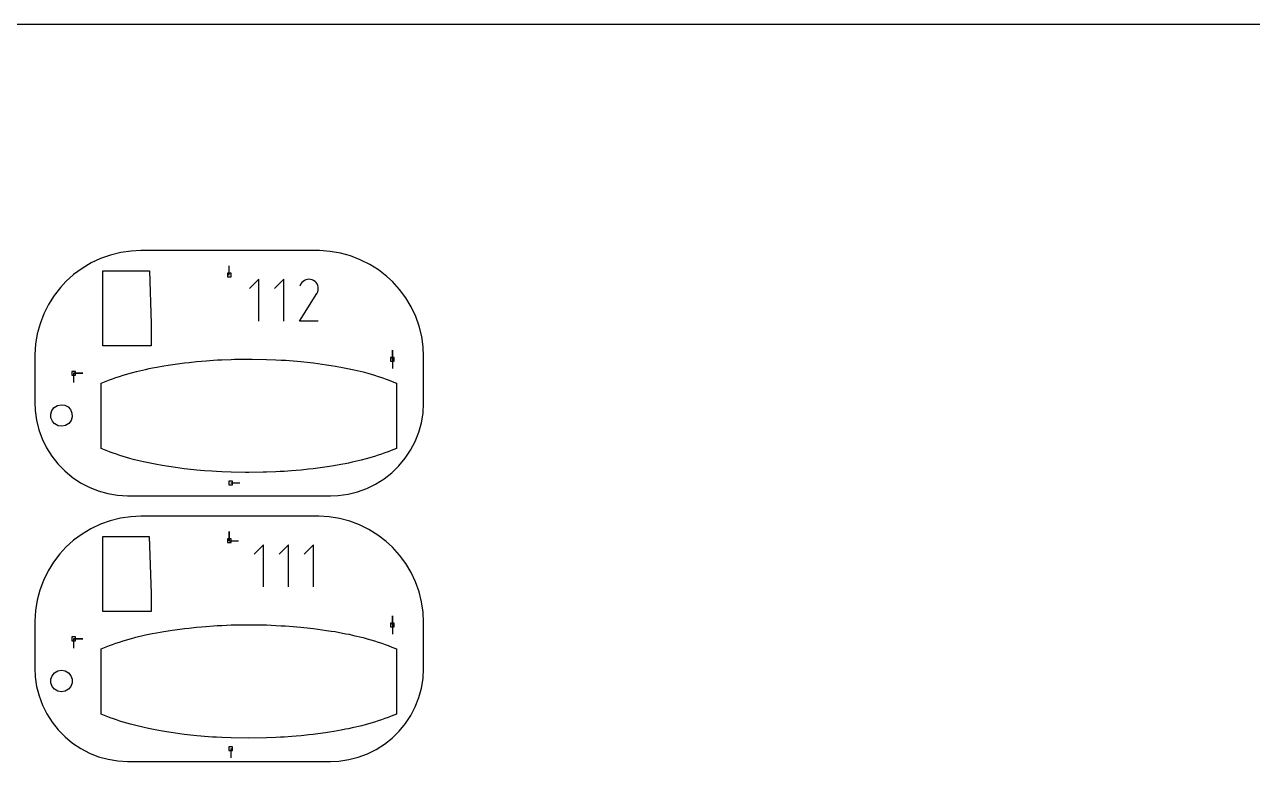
# Model space of a CAD drawing. Extents: x 0 to 570, y 0 to 470.
# Drawn here: x 211 to 401.9, y 355.4 to 470 of the extents above; entities that cross this region are included whole.
import ezdxf

# ---------------------------------------------------------------- set-up
doc = ezdxf.new("R2010")
doc.units = 0

msp = doc.modelspace()

# ---------------------------------------------------------------- linework, layer by layer
at = {"layer": 'annotation', "color": 1}
for p, q in [((242.776638, 431.03589), (242.776638, 432.46464)), ((247.380674, 430.386532), (245.928544, 428.933992)), ((247.380674, 423.854611), (247.380674, 430.386532)), ((251.282273, 430.386532), (249.830144, 428.933992)), ((251.282273, 423.854611), (251.282273, 430.386532)), ((253.926604, 429.660209), (253.736128, 429.294821)), ((254.077763, 429.874554), (253.926604, 429.660209)), ((254.25912, 430.053483), (254.077763, 429.874554)), ((254.465158, 430.195562), (254.25912, 430.053483)), ((254.690364, 430.299358), (254.465158, 430.195562)), ((254.92922, 430.363439), (254.690364, 430.299358)), ((255.176211, 430.386372), (254.92922, 430.363439)), ((255.425822, 430.366724), (255.176211, 430.386372)), ((255.672537, 430.303062), (255.425822, 430.366724)), ((255.91084, 430.193954), (255.672537, 430.303062)), ((256.123977, 430.042606), (255.91084, 430.193954)), ((255.91084, 430.193954), (255.91084, 430.193954)), ((256.302182, 429.86099), (256.123977, 430.042606)), ((256.443872, 429.654671), (256.302182, 429.86099)), ((256.547461, 429.429217), (256.443872, 429.654671)), ((253.732031, 423.854558), (256.412634, 428.169984)), ((256.412634, 428.169984), (256.415838, 428.173949)), ((256.412634, 428.169984), (256.412634, 428.169984)), ((256.415838, 428.173949), (256.418911, 428.177948)), ((256.418911, 428.177948), (256.421873, 428.182015)), ((256.421873, 428.182015), (256.424744, 428.186183)), ((256.424744, 428.186183), (256.427544, 428.190485)), ((256.427544, 428.190485), (256.430293, 428.194956)), ((256.430293, 428.194956), (256.433012, 428.199629)), ((256.433012, 428.199629), (256.435721, 428.204539)), ((256.435721, 428.204539), (256.43844, 428.209718)), ((256.43844, 428.209718), (256.549122, 428.44736)), ((256.43844, 428.209718), (256.43844, 428.209718)), ((256.611365, 429.190192), (256.547461, 429.429217)), ((256.549122, 428.44736), (256.61378, 428.693698)), ((256.634, 428.943164), (256.611365, 429.190192)), ((256.61378, 428.693698), (256.634, 428.943164)), ((256.633013, 423.854558), (253.732031, 423.854558)), ((268.15714, 417.923557), (268.15714, 419.352307)), ((268.15714, 417.923557), (268.15714, 419.352307)), ((268.15714, 419.352307), (268.15714, 417.923557)), ((268.15714, 417.923557), (268.15714, 416.494807)), ((218.58676, 415.780432), (220.01551, 415.780432)), ((218.58676, 415.780432), (220.01551, 415.780432)), ((220.01551, 415.780432), (218.58676, 415.780432)), ((218.58676, 415.780432), (218.58676, 414.351682)), ((243.008151, 398.716926), (244.436901, 398.716926)), ((242.776638, 389.722246), (242.776638, 391.150996)), ((242.776638, 389.722246), (242.776638, 391.150996)), ((242.776638, 391.150996), (242.776638, 389.722246)), ((242.776638, 389.722246), (244.205388, 389.722246)), ((248.105593, 389.072887), (246.653463, 387.620348)), ((248.105593, 382.540967), (248.105593, 389.072887)), ((252.007192, 389.072887), (250.555063, 387.620348)), ((252.007192, 382.540967), (252.007192, 389.072887)), ((255.908792, 389.072887), (254.456662, 387.620348)), ((255.908792, 382.540967), (255.908792, 389.072887)), ((268.15714, 376.609913), (268.15714, 378.038663)), ((268.15714, 376.609913), (268.15714, 378.038663)), ((268.15714, 378.038663), (268.15714, 376.609913)), ((268.15714, 376.609913), (268.15714, 375.181163)), ((218.58676, 374.466788), (220.01551, 374.466788)), ((218.58676, 374.466788), (220.01551, 374.466788)), ((220.01551, 374.466788), (218.58676, 374.466788)), ((218.58676, 374.466788), (218.58676, 373.038038)), ((243.008151, 357.403281), (243.008151, 355.974531))]:
    msp.add_line(p, q, dxfattribs=at)
at = {"layer": 'boundary', "color": 5}
for p, q in [((222.774691, 433.613975), (221.296808, 432.920247)), ((224.313897, 434.158221), (222.774691, 433.613975)), ((225.899344, 434.547656), (224.313897, 434.158221)), ((227.515499, 434.778468), (225.899344, 434.547656)), ((229.039295, 434.849755), (227.515499, 434.778468)), ((232.563711, 434.849755), (229.039295, 434.849755)), ((256.835428, 434.837534), (232.563711, 434.849755)), ((258.463164, 434.724291), (256.835428, 434.837534)), ((260.071659, 434.450723), (258.463164, 434.724291)), ((261.645156, 434.019526), (260.071659, 434.450723)), ((263.168246, 433.434941), (261.645156, 434.019526)), ((219.894727, 432.083831), (218.582184, 431.112917)), ((221.296808, 432.920247), (219.894727, 432.083831)), ((264.626017, 432.702711), (263.168246, 433.434941)), ((266.004194, 431.830024), (264.626017, 432.702711)), ((267.289288, 430.825446), (266.004194, 431.830024)), ((217.372035, 430.017019), (216.563606, 429.125056)), ((218.582184, 431.112917), (217.372035, 430.017019)), ((268.18125, 430.017019), (267.289288, 430.825446)), ((269.277148, 428.806869), (268.18125, 430.017019)), ((215.559031, 427.839961), (214.686342, 426.461784)), ((216.563606, 429.125056), (215.559031, 427.839961)), ((270.248061, 427.494324), (269.277148, 428.806869)), ((214.686342, 426.461784), (213.954109, 425.004014)), ((271.084477, 426.092243), (270.248061, 427.494324)), ((271.778209, 424.614361), (271.084477, 426.092243)), ((213.954109, 425.004014), (213.369525, 423.480924)), ((272.322451, 423.075157), (271.778209, 424.614361)), ((213.369525, 423.480924), (212.938328, 421.907427)), ((272.711886, 421.48971), (272.322451, 423.075157)), ((212.664763, 420.298933), (212.551514, 418.671195)), ((212.938328, 421.907427), (212.664763, 420.298933)), ((272.942699, 419.873553), (272.711886, 421.48971)), ((212.551514, 418.671195), (212.539291, 417.43402)), ((273.013985, 418.349756), (272.942699, 419.873553)), ((273.013985, 417.43402), (273.013985, 418.349756)), ((212.539291, 417.43402), (212.539291, 411.211111)), ((273.012587, 411.107861), (273.013985, 417.43402)), ((212.539291, 411.211111), (212.59924, 409.990752)), ((272.920539, 409.579264), (273.012587, 411.107861)), ((212.59924, 409.990752), (212.807736, 408.474395)), ((272.667743, 408.068942), (272.920539, 409.579264)), ((212.807736, 408.474395), (213.175068, 406.988416)), ((213.175068, 406.988416), (213.697131, 405.549411)), ((272.257039, 406.593752), (272.667743, 408.068942)), ((213.697131, 405.549411), (214.368127, 404.173444)), ((270.981969, 403.814058), (271.693013, 405.170162)), ((271.693013, 405.170162), (272.257039, 406.593752)), ((214.368127, 404.173444), (215.18057, 402.875884)), ((270.131859, 402.540573), (270.981969, 403.814058)), ((215.18057, 402.875884), (216.125411, 401.671224)), ((216.125411, 401.671224), (217.192107, 400.572919)), ((268.053874, 400.297223), (269.152179, 401.363919)), ((269.152179, 401.363919), (270.131859, 402.540573)), ((217.192107, 400.572919), (218.368757, 399.593238)), ((218.368757, 399.593238), (219.642242, 398.743129)), ((265.551655, 398.53994), (266.849215, 399.352385)), ((266.849215, 399.352385), (268.053874, 400.297223)), ((219.642242, 398.743129), (220.998347, 398.032089)), ((220.998347, 398.032089), (222.421937, 397.468062)), ((222.421937, 397.468062), (223.897126, 397.057354)), ((261.250706, 396.979554), (262.736682, 397.346882)), ((262.736682, 397.346882), (264.175689, 397.868948)), ((264.175689, 397.868948), (265.551655, 398.53994)), ((223.897126, 397.057354), (225.40745, 396.804561)), ((225.40745, 396.804561), (226.936046, 396.712508)), ((226.936046, 396.712508), (231.177532, 396.71111)), ((231.177532, 396.71111), (258.513987, 396.71111)), ((258.513987, 396.71111), (259.734347, 396.771055)), ((259.734347, 396.771055), (261.250706, 396.979554)), ((227.478671, 393.461607), (225.868208, 393.228125)), ((229.039295, 393.53611), (227.478671, 393.461607)), ((231.175289, 393.53611), (229.039295, 393.53611)), ((256.708799, 393.528704), (231.175289, 393.53611)), ((258.332417, 393.428774), (256.708799, 393.528704)), ((259.938239, 393.169378), (258.332417, 393.428774)), ((221.282799, 391.599201), (219.885926, 390.764346)), ((222.755123, 392.29237), (221.282799, 391.599201)), ((224.288568, 392.837111), (222.755123, 392.29237)), ((225.868208, 393.228125), (224.288568, 392.837111)), ((261.510636, 392.753054), (259.938239, 393.169378)), ((263.034313, 392.183865), (261.510636, 392.753054)), ((264.494448, 391.467362), (263.034313, 392.183865)), ((265.876833, 390.610525), (264.494448, 391.467362)), ((218.578096, 389.795928), (217.372035, 388.703374)), ((219.885926, 390.764346), (218.578096, 389.795928)), ((267.168028, 389.621705), (265.876833, 390.610525)), ((268.18125, 388.703374), (267.168028, 389.621705)), ((216.453703, 387.690151), (215.464886, 386.398956)), ((217.372035, 388.703374), (216.453703, 387.690151)), ((269.273804, 387.497312), (268.18125, 388.703374)), ((215.464886, 386.398956), (214.608048, 385.01657)), ((270.24222, 386.18948), (269.273804, 387.497312)), ((271.077074, 384.792607), (270.24222, 386.18948)), ((214.608048, 385.01657), (213.89154, 383.556436)), ((271.770248, 383.320284), (271.077074, 384.792607)), ((213.322352, 382.032759), (212.906028, 380.460361)), ((213.89154, 383.556436), (213.322352, 382.032759)), ((272.314986, 381.786842), (271.770248, 383.320284)), ((212.906028, 380.460361), (212.646636, 378.854541)), ((272.706, 380.207202), (272.314986, 381.786842)), ((272.939484, 378.596737), (272.706, 380.207202)), ((212.646636, 378.854541), (212.546698, 377.230922)), ((273.013985, 377.036111), (272.939484, 378.596737)), ((212.546698, 377.230922), (212.539291, 376.481124)), ((212.539291, 376.481124), (212.539291, 369.897466)), ((273.013122, 369.833756), (273.013985, 376.481124)), ((273.013985, 376.481124), (273.013985, 377.036111)), ((212.539291, 369.897466), (212.606704, 368.564022)), ((212.606704, 368.564022), (212.826276, 367.05429)), ((272.925907, 368.310112), (273.013122, 369.833756)), ((212.826276, 367.05429), (213.203372, 365.575952)), ((272.275141, 365.332423), (272.678995, 366.804104)), ((272.678995, 366.804104), (272.925907, 368.310112)), ((213.203372, 365.575952), (213.733799, 364.145399)), ((271.718818, 363.911382), (272.275141, 365.332423)), ((213.733799, 364.145399), (214.411707, 362.778488)), ((271.016199, 362.556727), (271.718818, 363.911382)), ((214.411707, 362.778488), (215.22958, 361.490377)), ((215.22958, 361.490377), (216.178367, 360.295348)), ((269.204799, 360.105725), (270.175084, 361.283471)), ((270.175084, 361.283471), (271.016199, 362.556727)), ((216.178367, 360.295348), (217.247557, 359.206654)), ((217.247557, 359.206654), (218.4253, 358.236369)), ((266.921078, 358.087749), (268.116106, 359.036535)), ((268.116106, 359.036535), (269.204799, 360.105725)), ((218.4253, 358.236369), (219.698556, 357.395254)), ((219.698556, 357.395254), (221.053211, 356.692639)), ((264.266056, 356.591973), (265.632967, 357.269876)), ((265.632967, 357.269876), (266.921078, 358.087749)), ((221.053211, 356.692639), (222.474252, 356.136316)), ((222.474252, 356.136316), (223.945933, 355.732456)), ((223.945933, 355.732456), (225.451942, 355.485549)), ((225.451942, 355.485549), (226.975585, 355.398328)), ((226.975585, 355.398328), (229.59281, 355.397466)), ((229.59281, 355.397466), (258.513987, 355.397466)), ((258.513987, 355.397466), (259.847432, 355.464874)), ((259.847432, 355.464874), (261.357166, 355.68445)), ((261.357166, 355.68445), (262.835502, 356.061541)), ((262.835502, 356.061541), (264.266056, 356.591973))]:
    msp.add_line(p, q, dxfattribs=at)
at = {"layer": 'frame', "color": 5}
msp.add_line((570, 470), (0, 470), dxfattribs=at)
at = {"layer": 'hole', "color": 5}
for p, q in [((223.134989, 422.954574), (223.134989, 431.711885)), ((223.134989, 431.711885), (224.600392, 431.711885)), ((224.600392, 431.711885), (228.944226, 431.711885)), ((228.944226, 431.711885), (230.37702, 431.711885)), ((230.37702, 431.711885), (230.634989, 423.530725)), ((243.062388, 431.32164), (242.490888, 431.32164)), ((242.490888, 431.32164), (242.490888, 430.75014)), ((242.490888, 430.75014), (243.062388, 430.75014)), ((243.062388, 430.75014), (243.062388, 431.32164)), ((223.134989, 420.568514), (223.134989, 422.954574)), ((230.634989, 423.530725), (230.634989, 420.531893)), ((223.134989, 420.011885), (223.134989, 420.568514)), ((230.634989, 420.531893), (230.634989, 420.011885)), ((225.057317, 420.011885), (223.134989, 420.011885)), ((230.634989, 420.011885), (225.057317, 420.011885)), ((268.44289, 418.209307), (267.87139, 418.209307)), ((267.87139, 418.209307), (267.87139, 417.637807)), ((268.44289, 417.637807), (268.44289, 418.209307)), ((228.358573, 416.048223), (229.773026, 416.378347)), ((229.773026, 416.378347), (230.323769, 416.503246)), ((230.323769, 416.503246), (230.834431, 416.599464)), ((230.834431, 416.599464), (231.50894, 416.726554)), ((231.50894, 416.726554), (232.603316, 416.932755)), ((232.603316, 416.932755), (233.300545, 417.036483)), ((233.300545, 417.036483), (233.986464, 417.138526)), ((233.986464, 417.138526), (235.092359, 417.303051)), ((235.092359, 417.303051), (235.842553, 417.387488)), ((235.842553, 417.387488), (236.553538, 417.467513)), ((236.553538, 417.467513), (237.684437, 417.5948)), ((237.684437, 417.5948), (238.462618, 417.656033)), ((238.462618, 417.656033), (239.19741, 417.71385)), ((239.19741, 417.71385), (240.355059, 417.804941)), ((240.355059, 417.804941), (240.957255, 417.833144)), ((240.957255, 417.833144), (241.62661, 417.864492)), ((241.62661, 417.864492), (243.077702, 417.932452)), ((243.077702, 417.932452), (243.594561, 417.940504)), ((243.594561, 417.940504), (245.827893, 417.975296)), ((245.827893, 417.975296), (246.34456, 417.967244)), ((246.34456, 417.967244), (248.577062, 417.932452)), ((248.577062, 417.932452), (250.028699, 417.864492)), ((250.028699, 417.864492), (250.853274, 417.825889)), ((250.853274, 417.825889), (251.568644, 417.78386)), ((251.568644, 417.78386), (252.726291, 417.692769)), ((252.726291, 417.692769), (253.328135, 417.645413)), ((253.328135, 417.645413), (253.911326, 417.599524)), ((253.911326, 417.599524), (255.363426, 417.438055)), ((255.363426, 417.438055), (255.899879, 417.37765)), ((255.899879, 417.37765), (256.562407, 417.303051)), ((256.562407, 417.303051), (257.924239, 417.10045)), ((257.924239, 417.10045), (258.640962, 416.993824)), ((258.640962, 416.993824), (259.304831, 416.885034)), ((259.304831, 416.885034), (260.399676, 416.678834)), ((260.399676, 416.678834), (260.914938, 416.58179)), ((260.914938, 416.58179), (261.438714, 416.481984)), ((261.438714, 416.481984), (262.2101, 416.301948)), ((262.2101, 416.301948), (263.624558, 415.971822)), ((267.87139, 417.637807), (268.44289, 417.637807)), ((218.87251, 416.066182), (218.30101, 416.066182)), ((218.30101, 416.066182), (218.30101, 415.494682)), ((218.30101, 415.494682), (218.87251, 415.494682)), ((218.87251, 415.494682), (218.87251, 416.066182)), ((222.877683, 414.21223), (224.142607, 414.748721)), ((224.142607, 414.748721), (224.629947, 414.917889)), ((224.629947, 414.917889), (225.135951, 415.09354)), ((225.135951, 415.09354), (225.693917, 415.287227)), ((225.693917, 415.287227), (226.27042, 415.469996)), ((226.27042, 415.469996), (227.592956, 415.846914)), ((227.592956, 415.846914), (228.358573, 416.048223)), ((263.624558, 415.971822), (264.311001, 415.776087)), ((264.311001, 415.776087), (265.384345, 415.470028)), ((265.384345, 415.470028), (265.961732, 415.286922)), ((265.961732, 415.286922), (266.518803, 415.093544)), ((266.518803, 415.093544), (267.025617, 414.917619)), ((267.025617, 414.917619), (267.51216, 414.748721)), ((267.51216, 414.748721), (268.114799, 414.493124)), ((268.114799, 414.493124), (268.777085, 414.21223)), ((222.877683, 405.992017), (222.877683, 414.21223)), ((268.777085, 414.21223), (268.777085, 412.309828)), ((215.562866, 410.445503), (216.053138, 410.757174)), ((216.053138, 410.757174), (216.620438, 410.882369)), ((216.620438, 410.882369), (217.196348, 410.805986)), ((217.196348, 410.805986), (217.711394, 410.537239)), ((268.777085, 412.309828), (268.777085, 404.089614)), ((215.033538, 409.431048), (215.208763, 409.984942)), ((215.058319, 408.850627), (215.033538, 409.431048)), ((215.280122, 408.313686), (215.058319, 408.850627)), ((215.208763, 409.984942), (215.562866, 410.445503)), ((217.711394, 410.537239), (218.103466, 410.108538)), ((218.103466, 410.108538), (218.32527, 409.571596)), ((218.350053, 408.991175), (218.174824, 408.437282)), ((218.32527, 409.571596), (218.350053, 408.991175)), ((215.613516, 407.926072), (215.280122, 408.313686)), ((215.672193, 407.884986), (215.613516, 407.926072)), ((216.187247, 407.616239), (215.672193, 407.884986)), ((216.763155, 407.539855), (216.187247, 407.616239)), ((217.330457, 407.665051), (216.763155, 407.539855)), ((217.820722, 407.976722), (217.330457, 407.665051)), ((218.174824, 408.437282), (217.820722, 407.976722)), ((222.877683, 404.089614), (222.877683, 405.992017)), ((224.142607, 403.553124), (222.877683, 404.089614)), ((224.243927, 403.517953), (224.142607, 403.553124)), ((224.743176, 403.344647), (224.243927, 403.517953)), ((225.227932, 403.176374), (224.743176, 403.344647)), ((225.75315, 402.994055), (225.227932, 403.176374)), ((226.27042, 402.831856), (225.75315, 402.994055)), ((265.961732, 403.014921), (265.384345, 402.831815)), ((266.468842, 403.190956), (265.961732, 403.014921)), ((266.97886, 403.367995), (266.468842, 403.190956)), ((267.482459, 403.542815), (266.97886, 403.367995)), ((267.961526, 403.743713), (267.482459, 403.542815)), ((268.777085, 404.089614), (267.961526, 403.743713)), ((227.344405, 402.525767), (226.27042, 402.831856)), ((228.031226, 402.330023), (227.344405, 402.525767)), ((229.445679, 401.999897), (228.031226, 402.330023)), ((230.217192, 401.81983), (229.445679, 401.999897)), ((230.7363, 401.72087), (230.217192, 401.81983)), ((231.256032, 401.622941), (230.7363, 401.72087)), ((232.350113, 401.416797), (231.256032, 401.622941)), ((233.010785, 401.308468), (232.350113, 401.416797)), ((233.730675, 401.20137), (233.010785, 401.308468)), ((235.092359, 400.998794), (233.730675, 401.20137)), ((235.750212, 400.924748), (235.092359, 400.998794)), ((256.562407, 400.998794), (255.816674, 400.914823)), ((257.66818, 401.163299), (256.562407, 400.998794)), ((258.360335, 401.266272), (257.66818, 401.163299)), ((259.051451, 401.36909), (258.360335, 401.266272)), ((260.146002, 401.575233), (259.051451, 401.36909)), ((260.825096, 401.703133), (260.146002, 401.575233)), ((261.332766, 401.798745), (260.825096, 401.703133)), ((261.882752, 401.923495), (261.332766, 401.798745)), ((263.29721, 402.253622), (261.882752, 401.923495)), ((264.062598, 402.454927), (263.29721, 402.253622)), ((265.384345, 402.831815), (264.062598, 402.454927)), ((236.291947, 400.863774), (235.750212, 400.924748)), ((237.732457, 400.703264), (236.291947, 400.863774)), ((238.320494, 400.656995), (237.732457, 400.703264)), ((238.929525, 400.609072), (238.320494, 400.656995)), ((240.08715, 400.517983), (238.929525, 400.609072)), ((240.792181, 400.476431), (240.08715, 400.517983)), ((241.626622, 400.43735), (240.792181, 400.476431)), ((243.077702, 400.369391), (241.626622, 400.43735)), ((245.311034, 400.335426), (243.077702, 400.369391)), ((245.827893, 400.327565), (245.311034, 400.335426)), ((248.060395, 400.361531), (245.827893, 400.327565)), ((248.577062, 400.369391), (248.060395, 400.361531)), ((250.02869, 400.43735), (248.577062, 400.369391)), ((250.706563, 400.469086), (250.02869, 400.43735)), ((251.30073, 400.496903), (250.706563, 400.469086)), ((252.458352, 400.587991), (251.30073, 400.496903)), ((253.199201, 400.646287), (252.458352, 400.587991)), ((253.971351, 400.707043), (253.199201, 400.646287)), ((255.101694, 400.834319), (253.971351, 400.707043)), ((255.816674, 400.914823), (255.101694, 400.834319)), ((243.293901, 399.002676), (242.722401, 399.002676)), ((242.722401, 399.002676), (242.722401, 398.431176)), ((242.722401, 398.431176), (243.293901, 398.431176)), ((243.293901, 398.431176), (243.293901, 399.002676)), ((223.134989, 381.078963), (223.134989, 390.398241)), ((223.134989, 390.398241), (224.694429, 390.398241)), ((224.694429, 390.398241), (228.79826, 390.398241)), ((228.79826, 390.398241), (230.35475, 390.398241)), ((230.35475, 390.398241), (230.634989, 381.510794)), ((243.062388, 390.007996), (242.490888, 390.007996)), ((242.490888, 390.007996), (242.490888, 389.436496)), ((243.062388, 389.436496), (243.062388, 390.007996)), ((242.490888, 389.436496), (243.062388, 389.436496)), ((223.134989, 379.290589), (223.134989, 381.078963)), ((230.634989, 381.510794), (230.634989, 379.263141)), ((223.134989, 378.698241), (223.134989, 379.290589)), ((224.575792, 378.698241), (223.134989, 378.698241)), ((230.634989, 378.698241), (224.575792, 378.698241)), ((230.634989, 379.263141), (230.634989, 378.698241)), ((236.487978, 376.146489), (237.684437, 376.281156)), ((237.684437, 376.281156), (238.462618, 376.342388)), ((238.462618, 376.342388), (239.130299, 376.394925)), ((239.130299, 376.394925), (240.355059, 376.491296)), ((240.355059, 376.491296), (240.918451, 376.517682)), ((240.918451, 376.517682), (241.62661, 376.550848)), ((241.62661, 376.550848), (243.077702, 376.618808)), ((243.077702, 376.618808), (245.827893, 376.661652)), ((245.827893, 376.661652), (248.577062, 376.618808)), ((248.577062, 376.618808), (250.028699, 376.550847)), ((250.028699, 376.550847), (250.853274, 376.512245)), ((250.853274, 376.512245), (251.501534, 376.475496)), ((251.501534, 376.475496), (252.726291, 376.379125)), ((252.726291, 376.379125), (253.294326, 376.334428)), ((253.294326, 376.334428), (253.911326, 376.285879)), ((253.911326, 376.285879), (255.363426, 376.12441)), ((268.44289, 376.895663), (267.87139, 376.895663)), ((267.87139, 376.895663), (267.87139, 376.324163)), ((267.87139, 376.324163), (268.44289, 376.324163)), ((268.44289, 376.324163), (268.44289, 376.895663)), ((218.87251, 374.752538), (218.30101, 374.752538)), ((218.30101, 374.752538), (218.30101, 374.181038)), ((218.87251, 374.181038), (218.87251, 374.752538)), ((226.27042, 374.156351), (227.592956, 374.53327)), ((227.592956, 374.53327), (228.276575, 374.71544)), ((228.276575, 374.71544), (229.773026, 375.064702)), ((229.773026, 375.064702), (230.303488, 375.18578)), ((230.303488, 375.18578), (230.815328, 375.28222)), ((230.815328, 375.28222), (231.445498, 375.400956)), ((231.445498, 375.400956), (232.603316, 375.61911)), ((232.603316, 375.61911), (233.300545, 375.722838)), ((233.300545, 375.722838), (233.922354, 375.815344)), ((233.922354, 375.815344), (235.092359, 375.989406)), ((235.092359, 375.989406), (235.842553, 376.073843)), ((235.842553, 376.073843), (236.487978, 376.146489)), ((255.363426, 376.12441), (255.877993, 376.06647)), ((255.877993, 376.06647), (256.562407, 375.989406)), ((256.562407, 375.989406), (257.924239, 375.786806)), ((257.924239, 375.786806), (258.640962, 375.680179)), ((258.640962, 375.680179), (259.241361, 375.583343)), ((259.241361, 375.583343), (260.399676, 375.365189)), ((260.399676, 375.365189), (260.914938, 375.268146)), ((260.914938, 375.268146), (261.432268, 375.169844)), ((261.432268, 375.169844), (262.128102, 375.007441)), ((262.128102, 375.007441), (263.624558, 374.658177)), ((263.624558, 374.658177), (264.248779, 374.480185)), ((264.248779, 374.480185), (265.384345, 374.156384)), ((218.30101, 374.181038), (218.87251, 374.181038)), ((222.877683, 372.898586), (224.142607, 373.435077)), ((222.877683, 364.201838), (222.877683, 372.898586)), ((224.142607, 373.435077), (224.629947, 373.604244)), ((224.629947, 373.604244), (225.135951, 373.779896)), ((225.135951, 373.779896), (225.693917, 373.973582)), ((225.693917, 373.973582), (226.27042, 374.156351)), ((265.384345, 374.156384), (265.961732, 373.973277)), ((265.961732, 373.973277), (266.518803, 373.779899)), ((266.518803, 373.779899), (267.025617, 373.603975)), ((267.025617, 373.603975), (267.51216, 373.435077)), ((267.51216, 373.435077), (268.076405, 373.195763)), ((268.076405, 373.195763), (268.777085, 372.898586)), ((268.777085, 372.898586), (268.777085, 371.472718)), ((268.777085, 371.472718), (268.777085, 362.77597)), ((215.03978, 368.188762), (215.239035, 368.736217)), ((215.239035, 368.736217), (215.613516, 369.182509)), ((215.613516, 369.182509), (216.118057, 369.473802)), ((216.118057, 369.473802), (216.691796, 369.574967)), ((216.691796, 369.574967), (217.265538, 369.473802)), ((217.265538, 369.473802), (217.77007, 369.182509)), ((217.77007, 369.182509), (218.144551, 368.736217)), ((218.144551, 368.736217), (218.343809, 368.188762)), ((215.03978, 367.606173), (215.03978, 368.188762)), ((215.239035, 367.058718), (215.03978, 367.606173)), ((215.613516, 366.612427), (215.239035, 367.058718)), ((218.144551, 367.058718), (217.77007, 366.612427)), ((218.343809, 367.606173), (218.144551, 367.058718)), ((218.343809, 368.188762), (218.343809, 367.606173)), ((216.118057, 366.321134), (215.613516, 366.612427)), ((216.691796, 366.219967), (216.118057, 366.321134)), ((217.265538, 366.321134), (216.691796, 366.219967)), ((217.77007, 366.612427), (217.265538, 366.321134)), ((222.877683, 362.77597), (222.877683, 364.201838)), ((224.142607, 362.239479), (222.877683, 362.77597)), ((224.243927, 362.204309), (224.142607, 362.239479)), ((224.785515, 362.016305), (224.243927, 362.204309)), ((225.27506, 361.846369), (224.785515, 362.016305)), ((225.765764, 361.676032), (225.27506, 361.846369)), ((226.27042, 361.518212), (225.765764, 361.676032)), ((227.406665, 361.194378), (226.27042, 361.518212)), ((228.031226, 361.016378), (227.406665, 361.194378)), ((229.527676, 360.667115), (228.031226, 361.016378)), ((263.379208, 360.959115), (261.882752, 360.60985)), ((264.062598, 361.141283), (263.379208, 360.959115)), ((265.384345, 361.518171), (264.062598, 361.141283)), ((265.961732, 361.701276), (265.384345, 361.518171)), ((266.481357, 361.881656), (265.961732, 361.701276)), ((266.990572, 362.058416), (266.481357, 361.881656)), ((267.482459, 362.229171), (266.990572, 362.058416)), ((267.961526, 362.430068), (267.482459, 362.229171)), ((268.777085, 362.77597), (267.961526, 362.430068)), ((230.223608, 360.504688), (229.527676, 360.667115)), ((230.7363, 360.407225), (230.223608, 360.504688)), ((231.256032, 360.309296), (230.7363, 360.407225)), ((232.413538, 360.091202), (231.256032, 360.309296)), ((233.010785, 359.994823), (232.413538, 360.091202)), ((233.730675, 359.887726), (233.010785, 359.994823)), ((235.092359, 359.685149), (233.730675, 359.887726)), ((235.7723, 359.608618), (235.092359, 359.685149)), ((236.291947, 359.55013), (235.7723, 359.608618)), ((237.732457, 359.38962), (236.291947, 359.55013)), ((238.354583, 359.340668), (237.732457, 359.38962)), ((238.929525, 359.295427), (238.354583, 359.340668)), ((240.154259, 359.199058), (238.929525, 359.295427)), ((240.792181, 359.162787), (240.154259, 359.199058)), ((241.626622, 359.123705), (240.792181, 359.162787)), ((243.077702, 359.055747), (241.626622, 359.123705)), ((245.827893, 359.013921), (243.077702, 359.055747)), ((248.577062, 359.055747), (245.827893, 359.013921)), ((250.02869, 359.123705), (248.577062, 359.055747)), ((250.74586, 359.157282), (250.02869, 359.123705)), ((251.30073, 359.183258), (250.74586, 359.157282)), ((252.525461, 359.279627), (251.30073, 359.183258)), ((253.199201, 359.332642), (252.525461, 359.279627)), ((253.971351, 359.393399), (253.199201, 359.332642)), ((255.167221, 359.528053), (253.971351, 359.393399)), ((255.816674, 359.601179), (255.167221, 359.528053)), ((256.562407, 359.685149), (255.816674, 359.601179)), ((257.732283, 359.859191), (256.562407, 359.685149)), ((258.360335, 359.952627), (257.732283, 359.859191)), ((259.051451, 360.055445), (258.360335, 359.952627)), ((260.209454, 360.273539), (259.051451, 360.055445)), ((260.844613, 360.393165), (260.209454, 360.273539)), ((261.352859, 360.488885), (260.844613, 360.393165)), ((261.882752, 360.60985), (261.352859, 360.488885)), ((243.293901, 357.689031), (242.722401, 357.689031)), ((242.722401, 357.689031), (242.722401, 357.117531)), ((242.722401, 357.117531), (243.293901, 357.117531)), ((243.293901, 357.117531), (243.293901, 357.689031))]:
    msp.add_line(p, q, dxfattribs=at)

doc.saveas('drawing.dxf')
